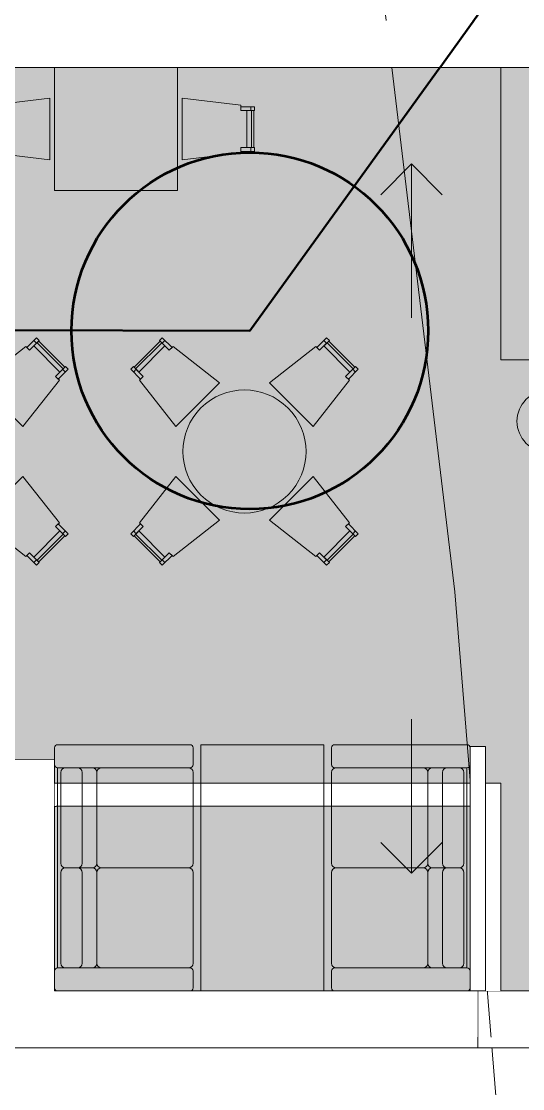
# Model space of a CAD drawing. Header units: millimetres. Extents: x -20794 to 71174, y -103753 to 30644.
# Drawn here: x 26163 to 29420, y -4666 to 2268 of the extents above; entities that cross this region are included whole.
import ezdxf

# ---------------------------------------------------------------- set-up
doc = ezdxf.new("R2010")
doc.units = ezdxf.units.MM
doc.header["$MEASUREMENT"] = 0
doc.set_wipeout_variables(frame=1)
doc.linetypes.add('Wipeout_Contour', pattern=[1000, 0, -1000])
for name, color, linetype, lineweight in [('0_Ном._пера__1', 7, 'Continuous', 13), ('2D - Общий_Ном._пера__1', 7, 'Continuous', 13), ('Конструктив - Стены Несущие_Ном._пера__1', 7, 'Continuous', 13), ('Местность - Рельеф_Ном._пера__1', 7, 'Continuous', 13)]:
    doc.layers.add(name, color=color, linetype=linetype, lineweight=lineweight)
doc.layers.add('2D - Общий_Ном._пера__23', color=7, linetype='Continuous', lineweight=20, true_color=0xff6600)
doc.layers.add('Конструктив - Стены Несущие', color=7, linetype='Continuous')

msp = doc.modelspace()

# ---------------------------------------------------------------- hatches: boundary and pattern name
at = {"layer": '2D - Общий_Ном._пера__23', "linetype": 'Continuous', "lineweight": 0, "true_color": 0x3f1900}
msp.add_hatch(color=28, dxfattribs=at).paths.add_polyline_path([(21547.6, 1968.4), (35278.6, 1968.4), (35278.6, 168.4), (35278.6, -4031.5), (26378.2, -4031.5), (26378.6, -2528.9), (23378.8, -2528), (23378.3, -76.4), (21547.6, -76.4)])

# ---------------------------------------------------------------- linework, layer by layer
at = {"color": 2, "lineweight": 50}
msp.add_line((10819.3, 299.8), (27647.6, 257.7), dxfattribs=at)
at = {"color": 2, "lineweight": 53}
msp.add_circle((27647.6, 257.7), 1158.8, dxfattribs=at)
at = {"layer": '0_Ном._пера__1', "color": 7, "linetype": 'Continuous', "lineweight": 13}
for p, q in [((27653.6, 1713.1), (27653.6, 1688.1)), ((27658.6, 1688.1), (27658.6, 1448.7)), ((27653.6, 1423.7), (27653.6, 1448.7)), ((26244.1, 194.5), (26261.8, 176.8)), ((26434.6, 11.1), (26265.3, 180.4)), ((27075, 180.4), (26905.7, 11.1)), ((27096.2, 194.5), (27078.5, 176.8)), ((28129, 194.5), (28146.7, 176.8)), ((28319.5, 11.1), (28150.2, 180.4)), ((26448.8, -10.1), (26431.1, 7.5)), ((26891.6, -10.1), (26909.3, 7.5)), ((28333.6, -10.1), (28316, 7.5)), ((26265.3, -1233.4), (26434.6, -1064.2)), ((26448.8, -1042.9), (26431.1, -1060.6)), ((26891.6, -1042.9), (26909.3, -1060.6)), ((26905.7, -1064.2), (27075, -1233.4)), ((28150.2, -1233.4), (28319.5, -1064.2)), ((28333.6, -1042.9), (28316, -1060.6)), ((26244.1, -1247.6), (26261.8, -1229.9)), ((27096.2, -1247.6), (27078.5, -1229.9)), ((28129, -1247.6), (28146.7, -1229.9)), ((26378.6, -2451.6), (26378.6, -2561.6)), ((27258.6, -2431.6), (26398.6, -2431.6)), ((27278.6, -2561.6), (27278.6, -2451.6)), ((28178.6, -2561.6), (28178.6, -2451.6)), ((26398.6, -2581.6), (27258.6, -2581.6)), ((26448.6, -2581.6), (26623.9, -2581.6)), ((27248.6, -2581.6), (26683.9, -2581.6)), ((28208.6, -2581.6), (28773.4, -2581.6)), ((29008.6, -2581.6), (28833.4, -2581.6)), ((26623.9, -3231.6), (26448.6, -3231.6)), ((26448.6, -3231.6), (26623.9, -3231.6)), ((26683.9, -3231.6), (27248.6, -3231.6)), ((27248.6, -3231.6), (26683.9, -3231.6)), ((28773.4, -3231.6), (28208.6, -3231.6)), ((28208.6, -3231.6), (28773.4, -3231.6)), ((28833.4, -3231.6), (29008.6, -3231.6)), ((29008.6, -3231.6), (28833.4, -3231.6)), ((26418.6, -3851.6), (26418.6, -3261.6)), ((26558.6, -3261.6), (26558.6, -3851.6)), ((26653.9, -3261.6), (26653.9, -3851.6)), ((26653.9, -3261.6), (26653.9, -3851.6)), ((27278.6, -3851.6), (27278.6, -3261.6)), ((28178.6, -3851.6), (28178.6, -3261.6)), ((28803.4, -3261.6), (28803.4, -3851.6)), ((28803.4, -3261.6), (28803.4, -3851.6)), ((28898.6, -3261.6), (28898.6, -3851.6)), ((29038.6, -3851.6), (29038.6, -3261.6)), ((26623.9, -3881.6), (26448.6, -3881.6)), ((26683.9, -3881.6), (27248.6, -3881.6)), ((28773.4, -3881.6), (28208.6, -3881.6)), ((28833.4, -3881.6), (29008.6, -3881.6))]:
    msp.add_line(p, q, dxfattribs=at)
at = {"layer": '0_Ном._пера__1', "color": 7, "linetype": 'Continuous', "lineweight": 13, "flags": 128}
for points in [[(26348.6, 1768.4), (26348.6, 1368.4), (25968.6, 1413.6), (25968.6, 1448.7), (25928.6, 1448.7), (25928.6, 1688.1), (25968.6, 1688.1), (25968.6, 1723.2)], [(27208.6, 1768.4), (27208.6, 1368.4), (27588.6, 1413.6), (27588.6, 1448.7), (27628.6, 1448.7), (27628.6, 1688.1), (27588.6, 1688.1), (27588.6, 1723.2)], [(27588.6, 1713.1), (27588.6, 1688.1), (27678.6, 1688.1), (27678.6, 1713.1)], [(27628.6, 1688.1), (27628.6, 1448.7), (27673.6, 1448.7), (27673.6, 1688.1)], [(27588.6, 1423.7), (27588.6, 1448.7), (27678.6, 1448.7), (27678.6, 1423.7)], [(26198.2, 148.5), (26215.8, 130.9), (26279.5, 194.5), (26261.8, 212.2)], [(27142.2, 148.5), (27124.5, 130.9), (27060.8, 194.5), (27078.5, 212.2)], [(28083.1, 148.5), (28100.7, 130.9), (28164.4, 194.5), (28146.7, 212.2)], [(26173.2, -363.9), (25890.4, -81.1), (26191.1, 155.7), (26215.8, 130.9), (26244.1, 159.1), (26413.4, -10.1), (26385.1, -38.4), (26409.9, -63.2)], [(26413.4, -10.1), (26244.1, 159.1), (26276, 191), (26445.2, 21.7)], [(27096.2, 159.1), (26926.9, -10.1), (26895.1, 21.7), (27064.4, 191)], [(27450, -81.1), (27167.1, -363.9), (26930.4, -63.2), (26955.2, -38.4), (26926.9, -10.1), (27096.2, 159.1), (27124.5, 130.9), (27149.3, 155.7)], [(28058.1, -363.9), (27775.2, -81.1), (28075.9, 155.7), (28100.7, 130.9), (28129, 159.1), (28298.3, -10.1), (28270, -38.4), (28294.8, -63.2)], [(28298.3, -10.1), (28129, 159.1), (28160.8, 191), (28330.1, 21.7)], [(26402.8, -56.1), (26385.1, -38.4), (26448.8, 25.2), (26466.4, 7.5)], [(26937.5, -56.1), (26955.2, -38.4), (26891.6, 25.2), (26873.9, 7.5)], [(28287.7, -56.1), (28270, -38.4), (28333.6, 25.2), (28351.3, 7.5)], [(25890.4, -972), (26173.2, -689.2), (26409.9, -989.9), (26385.1, -1014.7), (26413.4, -1042.9), (26244.1, -1212.2), (26215.8, -1183.9), (26191.1, -1208.7)], [(27167.1, -689.2), (27450, -972), (27149.3, -1208.7), (27124.5, -1183.9), (27096.2, -1212.2), (26926.9, -1042.9), (26955.2, -1014.7), (26930.4, -989.9)], [(27775.2, -972), (28058.1, -689.2), (28294.8, -989.9), (28270, -1014.7), (28298.3, -1042.9), (28129, -1212.2), (28100.7, -1183.9), (28075.9, -1208.7)], [(26402.8, -997), (26385.1, -1014.7), (26448.8, -1078.3), (26466.4, -1060.6)], [(26937.5, -997), (26955.2, -1014.7), (26891.6, -1078.3), (26873.9, -1060.6)], [(28287.7, -997), (28270, -1014.7), (28333.6, -1078.3), (28351.3, -1060.6)], [(26244.1, -1212.2), (26413.4, -1042.9), (26445.2, -1074.8), (26276, -1244)], [(26926.9, -1042.9), (27096.2, -1212.2), (27064.4, -1244), (26895.1, -1074.8)], [(28129, -1212.2), (28298.3, -1042.9), (28330.1, -1074.8), (28160.8, -1244)], [(26198.2, -1201.6), (26215.8, -1183.9), (26279.5, -1247.6), (26261.8, -1265.2)], [(27142.2, -1201.6), (27124.5, -1183.9), (27060.8, -1247.6), (27078.5, -1265.2)], [(28083.1, -1201.6), (28100.7, -1183.9), (28164.4, -1247.6), (28146.7, -1265.2)]]:
    msp.add_lwpolyline(points, close=True, dxfattribs=at)
for points in [[(27329.8, -809.4, -1), (27895.5, -243.7, -1)], [(29583.5, -129.9, -1), (29583.5, -529.9, -1)]]:
    msp.add_lwpolyline(points, format="xyb", close=True, dxfattribs=at)
at = {"layer": '0_Ном._пера__1', "color": 7, "linetype": 'Continuous', "lineweight": 13}
for centre, radius, start, end in [((26398.6, -2451.6), 20, 90, 180), ((27258.6, -2451.6), 20, 0, 90), ((28198.6, -2451.6), 20, 90, 180), ((26398.6, -2561.6), 20, 180, 270), ((27258.6, -2561.6), 20, 270, 0), ((28198.6, -2561.6), 20, 180, 270), ((26448.6, -2611.6), 30, 90, 180), ((26528.6, -2611.6), 30, 0, 90), ((26623.9, -2611.6), 30, 0, 90), ((26683.9, -2611.6), 30, 90, 180), ((27248.6, -2611.6), 30, 0, 90), ((28208.6, -2611.6), 30, 90, 180), ((28773.4, -2611.6), 30, 0, 90), ((28833.4, -2611.6), 30, 90, 180), ((28928.6, -2611.6), 30, 90, 180), ((29008.6, -2611.6), 30, 0, 90), ((26448.6, -3201.6), 30, 180, 270), ((26448.6, -3261.6), 30, 90, 180), ((26528.6, -3201.6), 30, 270, 0), ((26528.6, -3261.6), 30, 0, 90), ((26623.9, -3201.6), 30, 270, 0), ((26623.9, -3261.6), 30, 0, 90), ((26683.9, -3201.6), 30, 180, 270), ((26683.9, -3261.6), 30, 90, 180), ((27248.6, -3201.6), 30, 270, 0), ((27248.6, -3261.6), 30, 0, 90), ((28208.6, -3201.6), 30, 180, 270), ((28208.6, -3261.6), 30, 90, 180), ((28773.4, -3201.6), 30, 270, 0), ((28773.4, -3261.6), 30, 0, 90), ((28833.4, -3201.6), 30, 180, 270), ((28833.4, -3261.6), 30, 90, 180), ((28928.6, -3201.6), 30, 180, 270), ((28928.6, -3261.6), 30, 90, 180), ((29008.6, -3201.6), 30, 270, 0), ((29008.6, -3261.6), 30, 0, 90), ((26448.6, -3851.6), 30, 180, 270), ((26528.6, -3851.6), 30, 270, 0), ((26623.9, -3851.6), 30, 270, 0), ((26683.9, -3851.6), 30, 180, 270), ((27248.6, -3851.6), 30, 270, 0), ((27258.6, -3901.6), 20, 0, 90), ((28208.6, -3851.6), 30, 180, 270), ((28198.6, -3901.6), 20, 90, 180), ((28773.4, -3851.6), 30, 270, 0), ((28833.4, -3851.6), 30, 180, 270), ((28928.6, -3851.6), 30, 180, 270), ((29008.6, -3851.6), 30, 270, 0)]:
    msp.add_arc(centre, radius, start, end, dxfattribs=at)
at = {"layer": '2D - Общий_Ном._пера__1', "color": 7, "linetype": 'Continuous', "lineweight": 13}
for p, q in [((28698, 1341.9), (28498, 1141.9)), ((28698, 341.9), (28698, 1341.9)), ((28698, 1341.9), (28898, 1141.9)), ((28698, -3266), (28498, -3066)), ((28698, -3266), (28898, -3066))]:
    msp.add_line(p, q, dxfattribs=at)
at = {"layer": '2D - Общий_Ном._пера__1', "color": 7, "linetype": 'Continuous', "lineweight": 13, "flags": 128}
msp.add_lwpolyline([(21547.6, 1968.4), (35278.6, 1968.4), (35278.6, 168.4), (35278.6, -4031.5), (26378.2, -4031.5), (26378.6, -2528.9), (23378.8, -2528), (23378.3, -76.4), (21547.6, -76.4)], close=True, dxfattribs=at)
at = {"layer": 'Местность - Рельеф_Ном._пера__1', "color": 7, "linetype": 'Continuous', "lineweight": 13}
for p, q in [((27811.7, 8293.8), (28978.9, -1437.2)), ((28978.9, -1437.2), (29312.2, -5533))]:
    msp.add_line(p, q, dxfattribs=at)

# ---------------------------------------------------------------- wipeouts: each hides what was drawn before it
at = {"color": 254, "linetype": 'Wipeout_Contour', "lineweight": 0, "ltscale": 106358.670275}
msp.add_wipeout([(26078.6, -4401.6), (26378.6, -4401.6), (26378.6, -4331.6), (26078.6, -4331.6)], dxfattribs=at).dxf.layer = 'Конструктив - Стены Несущие'

# ---------------------------------------------------------------- next in the draw order: linework, layer by layer
at = {"layer": 'Конструктив - Стены Несущие_Ном._пера__1', "color": 7, "linetype": 'Continuous', "lineweight": 13, "flags": 128}
msp.add_lwpolyline([(26078.6, -4401.6), (26378.6, -4401.6)], dxfattribs=at)

# ---------------------------------------------------------------- next in the draw order: wipeouts: each hides what was drawn before it
at = {"color": 254, "linetype": 'Wipeout_Contour', "lineweight": 0, "ltscale": 203942.423223}
msp.add_wipeout([(21578.3, 1968.4), (26078.6, 1968.4), (26078.6, 2268.4), (26378.6, 2268.4), (26378.6, 1968.4), (27578.6, 1968.4), (27578.6, 2268.4), (21578.3, 2268.4)], dxfattribs=at).dxf.layer = 'Конструктив - Стены Несущие'
at = {"color": 254, "linetype": 'Wipeout_Contour', "lineweight": 0, "ltscale": 87920.580559}
msp.add_wipeout([(29129, -2681.6), (29129, -2831.6), (29279, -2681.6)], dxfattribs=at).dxf.layer = 'Конструктив - Стены Несущие'
at = {"color": 254, "linetype": 'Wipeout_Contour', "lineweight": 0, "ltscale": 130746.89741}
msp.add_wipeout([(35643.6, -4396.6), (29129.1, -4396.6), (29129.1, -4401.6), (35643.6, -4401.6)], dxfattribs=at).dxf.layer = 'Конструктив - Стены Несущие'

# ---------------------------------------------------------------- next in the draw order: linework, layer by layer
at = {"layer": 'Конструктив - Стены Несущие_Ном._пера__1', "color": 7, "linetype": 'Continuous', "lineweight": 13, "flags": 128}
msp.add_lwpolyline([(26378.6, 1968.4), (27578.6, 1968.4)], dxfattribs=at)

# ---------------------------------------------------------------- next in the draw order: wipeouts: each hides what was drawn before it
at = {"color": 254, "linetype": 'Wipeout_Contour', "lineweight": 0, "ltscale": 345663.976679}
msp.add_wipeout([(35578.6, 2272.4), (21278.4, 2272.4), (21278.4, 2268.4), (21578.3, 2268.4), (21578.3, 2268.4), (29129, 2268.4), (29129, 2268.4), (29429, 2268.4), (29429, 2268.4), (35278.6, 2268.4), (35278.6, 2268.4), (35578.6, 2268.4)], dxfattribs=at).dxf.layer = 'Конструктив - Стены Несущие'
at = {"color": 254, "linetype": 'Wipeout_Contour', "lineweight": 0, "ltscale": 88083.111843}
msp.add_wipeout([(29129, -2831.6), (29279, -2831.6), (29279, -2681.6)], dxfattribs=at).dxf.layer = 'Конструктив - Стены Несущие'
at = {"color": 254, "linetype": 'Wipeout_Contour', "lineweight": 0, "ltscale": 130736.51197}
msp.add_wipeout([(35639.6, -4392.6), (29129.1, -4392.6), (29129.1, -4396.6), (35639.6, -4396.6)], dxfattribs=at).dxf.layer = 'Конструктив - Стены Несущие'

# ---------------------------------------------------------------- next in the draw order: linework, layer by layer
at = {"layer": 'Конструктив - Стены Несущие_Ном._пера__1', "color": 7, "linetype": 'Continuous', "lineweight": 13, "flags": 128}
msp.add_lwpolyline([(29279, -2681.6), (29129, -2681.6)], dxfattribs=at)

# ---------------------------------------------------------------- next in the draw order: wipeouts: each hides what was drawn before it
at = {"color": 254, "linetype": 'Wipeout_Contour', "lineweight": 0, "ltscale": 241037.209856}
msp.add_wipeout([(29129, 2268.4), (26378.6, 2268.4), (26378.6, 1968.4), (35278.6, 1968.4), (35278.6, 2268.4), (29429, 2268.4), (29429, 1968.4), (29129, 1968.4)], dxfattribs=at).dxf.layer = 'Конструктив - Стены Несущие'
at = {"color": 254, "linetype": 'Wipeout_Contour', "lineweight": 0, "ltscale": 130728.656507}
msp.add_wipeout([(35636.6, -4389.6), (29129.1, -4389.6), (29129.1, -4392.6), (35636.6, -4392.6)], dxfattribs=at).dxf.layer = 'Конструктив - Стены Несущие'

# ---------------------------------------------------------------- next in the draw order: linework, layer by layer
at = {"layer": '0_Ном._пера__1', "color": 7, "linetype": 'Continuous', "lineweight": 13, "flags": 128}
for points in [[(27178.6, 1968.4), (27178.6, 1168.4), (26378.6, 1168.4), (26378.6, 1968.4)], [(29279, 1968.4), (29278.7, 68.4), (34478.7, 68.4), (34478.7, 668.4), (29878.8, 668.4), (29879, 1968.3)]]:
    msp.add_lwpolyline(points, close=True, dxfattribs=at)
at = {"layer": 'Конструктив - Стены Несущие_Ном._пера__1', "color": 7, "linetype": 'Continuous', "lineweight": 13, "flags": 128}
msp.add_lwpolyline([(26378.6, 1968.4), (35278.6, 1968.4)], dxfattribs=at)

# ---------------------------------------------------------------- next in the draw order: wipeouts: each hides what was drawn before it
at = {"color": 254, "linetype": 'Wipeout_Contour', "lineweight": 0, "ltscale": 130718.817908}
msp.add_wipeout([(35632.6, -4385.6), (29129.1, -4385.6), (29129.1, -4389.6), (35632.6, -4389.6)], dxfattribs=at).dxf.layer = 'Конструктив - Стены Несущие'

# ---------------------------------------------------------------- next in the draw order: wipeouts: each hides what was drawn before it
at = {"color": 254, "linetype": 'Wipeout_Contour', "lineweight": 0, "ltscale": 114331.430275}
msp.add_wipeout([(29129, 2268.4), (27878.6, 2268.4), (27878.6, 1968.4), (29129, 1968.4)], dxfattribs=at).dxf.layer = 'Конструктив - Стены Несущие'
at = {"color": 254, "linetype": 'Wipeout_Contour', "lineweight": 0, "ltscale": 130604.998606}
msp.add_wipeout([(35582.6, -4335.6), (29129.1, -4335.6), (29129.1, -4385.6), (35582.6, -4385.6)], dxfattribs=at).dxf.layer = 'Конструктив - Стены Несущие'

# ---------------------------------------------------------------- next in the draw order: linework, layer by layer
at = {"color": 2, "lineweight": 50}
msp.add_line((34078.6, 9168.3), (27647.6, 257.7), dxfattribs=at)
at = {"layer": 'Конструктив - Стены Несущие_Ном._пера__1', "color": 7, "linetype": 'Continuous', "lineweight": 13, "flags": 128}
for points in [[(27878.6, 1968.4), (29129, 1968.4)], [(29129.1, -4389.6), (29129.1, -4385.6)], [(29129.1, -4392.6), (29129.1, -4389.6)], [(29129.1, -4396.6), (29129.1, -4392.6)], [(29129.1, -4401.6), (29129.1, -4396.6)], [(29129.1, -4401.6), (35648.6, -4401.6)]]:
    msp.add_lwpolyline(points, dxfattribs=at)

# ---------------------------------------------------------------- next in the draw order: wipeouts: each hides what was drawn before it
at = {"color": 254, "linetype": 'Wipeout_Contour', "lineweight": 0, "ltscale": 231415.108511}
msp.add_wipeout([(29129.1, -4331.6), (29129.1, -4335.6), (35578.6, -4335.6), (35578.6, -4331.6), (35278.6, -4331.6), (35278.6, -4331.6), (29429.1, -4331.6)], dxfattribs=at).dxf.layer = 'Конструктив - Стены Несущие'

# ---------------------------------------------------------------- next in the draw order: wipeouts: each hides what was drawn before it
at = {"color": 254, "linetype": 'Wipeout_Contour', "lineweight": 0, "ltscale": 88262.244298}
msp.add_wipeout([(29129, -4031.6), (29129.1, -4331.6), (29129.1, -4031.6)], dxfattribs=at).dxf.layer = 'Конструктив - Стены Несущие'

# ---------------------------------------------------------------- next in the draw order: wipeouts: each hides what was drawn before it
at = {"color": 254, "linetype": 'Wipeout_Contour', "lineweight": 0, "ltscale": 159908.943522}
msp.add_wipeout([(29129.1, -4031.6), (29429.1, -4031.6), (29429.1, -4331.6), (35278.6, -4331.6), (35278.6, -4031.6)], dxfattribs=at).dxf.layer = 'Конструктив - Стены Несущие'

# ---------------------------------------------------------------- next in the draw order: linework, layer by layer
at = {"layer": 'Конструктив - Стены Несущие_Ном._пера__1', "color": 7, "linetype": 'Continuous', "lineweight": 13, "flags": 128}
for points in [[(33228.6, -4031.6), (29129, -4031.6)], [(29129.1, -4331.6), (29129, -4031.6)], [(29129.1, -4335.6), (29129.1, -4331.6)], [(29129.1, -4385.6), (29129.1, -4335.6)]]:
    msp.add_lwpolyline(points, dxfattribs=at)

# ---------------------------------------------------------------- next in the draw order: wipeouts: each hides what was drawn before it
at = {"color": 254, "linetype": 'Wipeout_Contour', "lineweight": 0, "ltscale": 130746.77485}
msp.add_wipeout([(35643.6, -4396.6), (29129.1, -4396.5), (29129.1, -4401.5), (35643.6, -4401.6)], dxfattribs=at).dxf.layer = 'Конструктив - Стены Несущие'

# ---------------------------------------------------------------- next in the draw order: wipeouts: each hides what was drawn before it
at = {"color": 254, "linetype": 'Wipeout_Contour', "lineweight": 0, "ltscale": 130736.389695}
msp.add_wipeout([(35639.6, -4392.6), (29129.1, -4392.5), (29129.1, -4396.5), (35639.6, -4396.6)], dxfattribs=at).dxf.layer = 'Конструктив - Стены Несущие'

# ---------------------------------------------------------------- next in the draw order: wipeouts: each hides what was drawn before it
at = {"color": 254, "linetype": 'Wipeout_Contour', "lineweight": 0, "ltscale": 130728.534412}
msp.add_wipeout([(35636.6, -4389.6), (29129.1, -4389.5), (29129.1, -4392.5), (35636.6, -4392.6)], dxfattribs=at).dxf.layer = 'Конструктив - Стены Несущие'

# ---------------------------------------------------------------- next in the draw order: wipeouts: each hides what was drawn before it
at = {"color": 254, "linetype": 'Wipeout_Contour', "lineweight": 0, "ltscale": 130718.695809}
msp.add_wipeout([(35632.6, -4385.6), (29129.1, -4385.5), (29129.1, -4389.5), (35632.6, -4389.6)], dxfattribs=at).dxf.layer = 'Конструктив - Стены Несущие'

# ---------------------------------------------------------------- next in the draw order: wipeouts: each hides what was drawn before it
at = {"color": 254, "linetype": 'Wipeout_Contour', "lineweight": 0, "ltscale": 130604.877095}
msp.add_wipeout([(29129.1, -4335.5), (29129.1, -4385.5), (35582.6, -4385.6), (35582.6, -4335.6)], dxfattribs=at).dxf.layer = 'Конструктив - Стены Несущие'

# ---------------------------------------------------------------- next in the draw order: linework, layer by layer
at = {"layer": 'Конструктив - Стены Несущие_Ном._пера__1', "color": 7, "linetype": 'Continuous', "lineweight": 13, "flags": 128}
for points in [[(29129.1, -4389.5), (29129.1, -4385.5)], [(29129.1, -4392.5), (29129.1, -4389.5)], [(29129.1, -4396.5), (29129.1, -4392.5)], [(29129.1, -4401.5), (29129.1, -4396.5)], [(29129.1, -4401.5), (35643.6, -4401.6)]]:
    msp.add_lwpolyline(points, dxfattribs=at)

# ---------------------------------------------------------------- next in the draw order: wipeouts: each hides what was drawn before it
at = {"color": 254, "linetype": 'Wipeout_Contour', "lineweight": 0, "ltscale": 261161.499701}
msp.add_wipeout([(29429.1, -4331.6), (29129.1, -4331.6), (29129.1, -4335.5), (35578.6, -4335.6), (35578.6, -4331.6), (35278.6, -4331.6), (35278.6, -4331.6), (29429.1, -4331.5)], dxfattribs=at).dxf.layer = 'Конструктив - Стены Несущие'

# ---------------------------------------------------------------- next in the draw order: wipeouts: each hides what was drawn before it
at = {"color": 254, "linetype": 'Wipeout_Contour', "lineweight": 0, "ltscale": 189315.982728}
msp.add_wipeout([(29129.1, -4031.5), (29129.1, -4031.6), (29429.1, -4031.6), (29429.1, -4331.5), (35278.6, -4331.6), (35278.6, -4031.6)], dxfattribs=at).dxf.layer = 'Конструктив - Стены Несущие'

# ---------------------------------------------------------------- next in the draw order: linework, layer by layer
at = {"layer": 'Конструктив - Стены Несущие_Ном._пера__1', "color": 7, "linetype": 'Continuous', "lineweight": 13, "flags": 128}
for points in [[(32204, -4031.5), (29129.1, -4031.5)], [(29129.1, -4335.5), (29129.1, -4331.6)], [(29129.1, -4385.5), (29129.1, -4335.5)]]:
    msp.add_lwpolyline(points, dxfattribs=at)

# ---------------------------------------------------------------- next in the draw order: wipeouts: each hides what was drawn before it
at = {"color": 254, "linetype": 'Wipeout_Contour', "lineweight": 0, "ltscale": 117644.034123}
msp.add_wipeout([(29129, -2831.6), (29129, -4031.6), (29279, -4031.6), (29279, -2831.6)], dxfattribs=at).dxf.layer = 'Конструктив - Стены Несущие'
at = {"color": 254, "linetype": 'Wipeout_Contour', "lineweight": 0, "ltscale": 112404.600882}
msp.add_wipeout([(26378.6, -4401.6), (29129.1, -4401.6), (29129.1, -4396.6), (26378.6, -4396.6)], dxfattribs=at).dxf.layer = 'Конструктив - Стены Несущие'

# ---------------------------------------------------------------- next in the draw order: linework, layer by layer
at = {"layer": 'Конструктив - Стены Несущие_Ном._пера__1', "color": 7, "linetype": 'Continuous', "lineweight": 13, "flags": 128}
for points in [[(29279, -4031.6), (29279, -2681.6)], [(29129, -2831.6), (29129, -4031.6)]]:
    msp.add_lwpolyline(points, dxfattribs=at)

# ---------------------------------------------------------------- next in the draw order: wipeouts: each hides what was drawn before it
at = {"color": 254, "linetype": 'Wipeout_Contour', "lineweight": 0, "ltscale": 112401.777844}
msp.add_wipeout([(26378.6, -4396.6), (29129.1, -4396.6), (29129.1, -4392.6), (26378.6, -4392.6)], dxfattribs=at).dxf.layer = 'Конструктив - Стены Несущие'

# ---------------------------------------------------------------- next in the draw order: wipeouts: each hides what was drawn before it
at = {"color": 254, "linetype": 'Wipeout_Contour', "lineweight": 0, "ltscale": 111563.322372}
msp.add_wipeout([(26378.6, -2681.6), (26378.6, -2831.6), (29129, -2831.6), (29129, -2681.6)], dxfattribs=at).dxf.layer = 'Конструктив - Стены Несущие'
at = {"color": 254, "linetype": 'Wipeout_Contour', "lineweight": 0, "ltscale": 112399.584056}
msp.add_wipeout([(26378.6, -4392.6), (29129.1, -4392.6), (29129.1, -4389.6), (26378.6, -4389.6)], dxfattribs=at).dxf.layer = 'Конструктив - Стены Несущие'

# ---------------------------------------------------------------- next in the draw order: linework, layer by layer
at = {"layer": '0_Ном._пера__1', "color": 7, "linetype": 'Continuous', "lineweight": 13}
for p, q in [((26418.6, -3201.6), (26418.6, -2611.6)), ((26558.6, -2611.6), (26558.6, -3201.6)), ((26653.9, -2611.6), (26653.9, -3201.6)), ((26653.9, -2611.6), (26653.9, -3201.6)), ((27278.6, -3201.6), (27278.6, -2611.6)), ((28178.6, -3201.6), (28178.6, -2611.6)), ((28803.4, -2611.6), (28803.4, -3201.6)), ((28803.4, -2611.6), (28803.4, -3201.6)), ((28898.6, -2611.6), (28898.6, -3201.6)), ((29038.6, -3201.6), (29038.6, -2611.6))]:
    msp.add_line(p, q, dxfattribs=at)
at = {"layer": '2D - Общий_Ном._пера__1', "color": 7, "linetype": 'Continuous', "lineweight": 13}
msp.add_line((28698, -2266), (28698, -3266), dxfattribs=at)
at = {"layer": 'Конструктив - Стены Несущие_Ном._пера__1', "color": 7, "linetype": 'Continuous', "lineweight": 13, "flags": 128}
for points in [[(29129, -2681.6), (26378.6, -2681.6)], [(26388.6, -2831.6), (29129, -2831.6)]]:
    msp.add_lwpolyline(points, dxfattribs=at)

# ---------------------------------------------------------------- next in the draw order: wipeouts: each hides what was drawn before it
at = {"color": 254, "linetype": 'Wipeout_Contour', "lineweight": 0, "ltscale": 112397.392372}
msp.add_wipeout([(26378.6, -4389.6), (29129.1, -4389.6), (29129.1, -4385.6), (26378.6, -4385.6)], dxfattribs=at).dxf.layer = 'Конструктив - Стены Несущие'

# ---------------------------------------------------------------- next in the draw order: wipeouts: each hides what was drawn before it
at = {"color": 254, "linetype": 'Wipeout_Contour', "lineweight": 0, "ltscale": 79440.843559}
msp.add_wipeout([(26228.5, -2831.8), (26378.6, -2832), (26378.6, -2831.8)], dxfattribs=at).dxf.layer = 'Конструктив - Стены Несущие'
at = {"color": 254, "linetype": 'Wipeout_Contour', "lineweight": 0, "ltscale": 112380.584549}
msp.add_wipeout([(26378.6, -4385.6), (29129.1, -4385.6), (29129.1, -4335.6), (26378.6, -4335.6)], dxfattribs=at).dxf.layer = 'Конструктив - Стены Несущие'

# ---------------------------------------------------------------- next in the draw order: linework, layer by layer
at = {"layer": 'Конструктив - Стены Несущие_Ном._пера__1', "color": 7, "linetype": 'Continuous', "lineweight": 13, "flags": 128}
for points in [[(26378.6, -2831.8), (26378.6, -2832)], [(26378.6, -4401.6), (29129.1, -4401.6)], [(29129.1, -4389.6), (29129.1, -4385.6)], [(29129.1, -4392.6), (29129.1, -4389.6)], [(29129.1, -4396.6), (29129.1, -4392.6)], [(29129.1, -4401.6), (29129.1, -4396.6)]]:
    msp.add_lwpolyline(points, dxfattribs=at)

# ---------------------------------------------------------------- next in the draw order: wipeouts: each hides what was drawn before it
at = {"color": 254, "linetype": 'Wipeout_Contour', "lineweight": 0, "ltscale": 112363.790856}
msp.add_wipeout([(26378.6, -4335.6), (29129.1, -4335.6), (29129.1, -4331.6), (26378.6, -4331.6)], dxfattribs=at).dxf.layer = 'Конструктив - Стены Несущие'

# ---------------------------------------------------------------- next in the draw order: wipeouts: each hides what was drawn before it
at = {"color": 254, "linetype": 'Wipeout_Contour', "lineweight": 0, "ltscale": 132216.440149}
msp.add_wipeout([(26078.6, -4031.6), (26378.6, -4031.6), (26378.6, -2832), (26228.5, -2831.8), (26078.6, -2831.8)], dxfattribs=at).dxf.layer = 'Конструктив - Стены Несущие'

# ---------------------------------------------------------------- next in the draw order: linework, layer by layer
at = {"layer": '0_Ном._пера__1', "color": 7, "linetype": 'Continuous', "lineweight": 13}
for p in [(26398.6, -2581.6), (27258.6, -3881.6)]:
    msp.add_line(p, (26398.6, -3881.6), dxfattribs=at)
msp.add_arc((26398.6, -3901.6), 20, 90, 180, dxfattribs=at)
at = {"layer": 'Конструктив - Стены Несущие_Ном._пера__1', "color": 7, "linetype": 'Continuous', "lineweight": 13, "flags": 128}
for points in [[(26378.6, -4031.6), (26378.6, -2832)], [(26378.6, -2832), (26388.6, -2832)]]:
    msp.add_lwpolyline(points, dxfattribs=at)

# ---------------------------------------------------------------- next in the draw order: wipeouts: each hides what was drawn before it
at = {"color": 254, "linetype": 'Wipeout_Contour', "lineweight": 0, "ltscale": 112272.963172}
msp.add_wipeout([(26378.6, -4331.6), (29129.1, -4331.6), (29129.1, -4031.6), (26378.6, -4031.6)], dxfattribs=at).dxf.layer = 'Конструктив - Стены Несущие'

# ---------------------------------------------------------------- next in the draw order: linework, layer by layer
at = {"layer": '0_Ном._пера__1', "color": 7, "linetype": 'Continuous', "lineweight": 13}
for p, q in [((26378.6, -3901.6), (26378.6, -4011.6)), ((27278.6, -4011.6), (27278.6, -3901.6)), ((28178.6, -4011.6), (28178.6, -3901.6)), ((26398.6, -4031.6), (27258.6, -4031.6))]:
    msp.add_line(p, q, dxfattribs=at)
at = {"layer": '0_Ном._пера__1', "color": 7, "linetype": 'Continuous', "lineweight": 13, "flags": 128}
msp.add_lwpolyline([(28128.6, -2431.6), (28128.6, -4031.6), (27328.6, -4031.6), (27328.6, -2431.6)], close=True, dxfattribs=at)
at = {"layer": '0_Ном._пера__1', "color": 7, "linetype": 'Continuous', "lineweight": 13}
for centre, start, end in [((26398.6, -4011.6), 180, 270), ((27258.6, -4011.6), 270, 0), ((28198.6, -4011.6), 180, 270)]:
    msp.add_arc(centre, 20, start, end, dxfattribs=at)
at = {"layer": 'Конструктив - Стены Несущие_Ном._пера__1', "color": 7, "linetype": 'Continuous', "lineweight": 13, "flags": 128}
for points in [[(29129.1, -4031.6), (26378.6, -4031.6)], [(29129.1, -4335.6), (29129.1, -4331.6)], [(29129.1, -4385.6), (29129.1, -4335.6)]]:
    msp.add_lwpolyline(points, dxfattribs=at)

# ---------------------------------------------------------------- next in the draw order: wipeouts: each hides what was drawn before it
at = {"color": 254, "linetype": 'Wipeout_Contour', "lineweight": 0, "ltscale": 117274.29303}
msp.add_wipeout([(29078.6, -2442.2), (29078.6, -4031.6), (29178.6, -4031.6), (29178.6, -2442.2)], dxfattribs=at).dxf.layer = 'Конструктив - Стены Несущие'

# ---------------------------------------------------------------- next in the draw order: linework, layer by layer
at = {"layer": '0_Ном._пера__1', "color": 7, "linetype": 'Continuous', "lineweight": 13}
for p, q in [((28198.6, -2431.6), (29058.6, -2431.6)), ((29078.6, -2451.6), (29078.6, -2561.6)), ((29058.6, -2581.6), (28198.6, -2581.6)), ((29058.6, -2581.6), (29058.6, -3881.6)), ((28198.6, -3881.6), (29058.6, -3881.6)), ((29078.6, -3901.6), (29078.6, -4011.6)), ((29058.6, -4031.6), (28198.6, -4031.6))]:
    msp.add_line(p, q, dxfattribs=at)
for centre, start, end in [((29058.6, -2451.6), 0, 90), ((29058.6, -2561.6), 270, 0), ((29058.6, -3901.6), 0, 90), ((29058.6, -4011.6), 270, 0)]:
    msp.add_arc(centre, 20, start, end, dxfattribs=at)
at = {"layer": 'Конструктив - Стены Несущие_Ном._пера__1', "color": 7, "linetype": 'Continuous', "lineweight": 13, "flags": 128}
for points in [[(29078.6, -2442.2), (29078.6, -4031.6)], [(29178.6, -2442.2), (29078.6, -2442.2)], [(29178.6, -4031.6), (29178.6, -2442.2)], [(29078.6, -4031.6), (29178.6, -4031.6)]]:
    msp.add_lwpolyline(points, dxfattribs=at)

doc.saveas('drawing.dxf')
